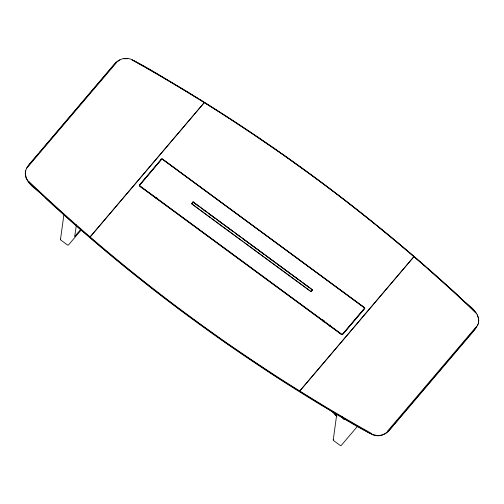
<?xml version="1.0" encoding="UTF-8"?>
<svg xmlns="http://www.w3.org/2000/svg" width="504" height="504" viewBox="0 0 504 504"><rect width="100%" height="100%" fill="white"/><g stroke="black" fill="none" stroke-linecap="round" stroke-linejoin="round"><path stroke-width="0.76" d="M25.358 171.946C24.425 184.527 39.343 190.203 45.996 198.677C62.691 214.03 79.689 229.055 96.97 243.734C131.576 273.118 167.347 301.127 204.164 327.682C242.651 355.433 282.278 381.604 322.888 406.142C339.62 415.825 355.893 426.529 373.281 434.965C379.266 437.233 386.064 434.643 389.857 429.685L474.762 329.774L477.968 324.475M478.642 322.182C479.575 309.601 464.656 303.925 458.004 295.445C441.309 280.092 424.311 265.066 407.03 250.387C372.424 221.004 336.653 193.001 299.836 166.446C261.349 138.688 221.722 112.524 181.112 87.98C164.38 78.303 148.107 67.593 130.719 59.157C124.734 56.889 117.936 59.485 114.143 64.436L29.238 164.348L26.636 168.172L25.61 170.906M60.505 239.413L63.907 214.616M74.731 236.294L76.406 224.822M139.274 185.604L161.948 158.792L364.789 308.083L342.134 334.732L139.274 185.604L161.948 158.792M312.524 289.995L193.101 201.846L191.539 203.692L210.477 217.797M193.101 201.846L191.885 203.559M243.974 242.424L310.981 291.677L312.568 289.668M322.629 321.054L322.831 319.599M342.134 334.732L364.808 307.919M333.245 439.91L336.584 415.535A0.712 0.655 7.8 0 0 336.634 415.876L332.438 411.27M25.332 172.16L25.641 170.692M478.359 323.436L478.668 321.962M478.391 323.215L477.364 325.956M26.605 168.386L27.323 167.12M27.903 166.818L116.544 62.509M476.16 326.876L387.519 431.178M476.677 327.001L388.779 430.681L385.302 433.516L381.56 435.135L377.565 435.55L373.313 434.744L368.802 432.734L332.01 411.384L278.069 377.899L225.616 342.663L178.838 308.82L153.852 289.743L125.175 266.931L100.995 246.897L73.256 222.976L29.497 182.983L26.183 178.126L25.231 173.193M28.192 165.847L38.304 153.865M39.318 152.674L40.83 150.891M41.845 149.701L43.363 147.918M44.875 146.129L49.424 140.78M50.438 139.589L64.084 123.53M64.588 122.938L114.118 64.657L116.348 62.364L119.921 59.932M74.825 236.363L80.936 229.175M81.264 229.931L68.538 244.9A0.712 0.655 7.8 0 1 67.542 245.001L60.776 240.03A0.712 0.655 7.8 0 1 60.65 239.104M155.887 198.752L156.908 197.555M191.904 203.396L193.082 202.009L312.543 289.832L310.981 291.677M323.303 321.861L324.305 320.683M329.383 326.264L330.404 325.067M357.563 426.233L341.277 445.397A0.712 0.655 7.8 0 1 340.276 445.498L333.516 440.527A0.712 0.655 7.8 0 1 333.39 439.601M123.745 58.716L127.827 58.71M344.887 419.051A0.712 0.655 7.8 0 1 344.226 419.29L342.027 416.953M132.161 59.913L134.688 61.123M132.306 60.089C256.366 129.408 372.072 214.08 475.051 312.045M371.75 433.598C247.691 364.279 131.991 279.613 29.011 181.642M135.198 61.394L144.459 66.654M145.12 67.032L149.077 69.306M149.732 69.684L157.613 74.264M158.269 74.642L171.99 82.738M172.639 83.128L197.864 98.469M199.149 99.263L207.478 104.467M208.121 104.87L217.048 110.521M217.684 110.93L220.859 112.959M221.495 113.368L229.729 118.686M230.359 119.095L234.146 121.565M234.782 121.974L252.347 133.623M252.97 134.045L282.694 154.476L311.321 175.039M161.923 158.955L364.789 308.083M193.694 202.639L198.116 205.89M203.175 209.607L205.701 211.466M208.864 213.791L215.183 218.44M218.345 220.758L222.768 224.015M225.931 226.334L232.249 230.983M235.412 233.308L239.835 236.559M242.997 238.883L249.316 243.526M250.576 244.459L256.901 249.102M258.161 250.034L264.487 254.684M267.643 257.002L273.968 261.652M275.228 262.578L276.494 263.51M277.761 264.436L281.553 267.227M282.813 268.153L291.035 274.195M292.295 275.127L293.561 276.053M294.827 276.986L298.62 279.77M299.88 280.703L301.146 281.629M302.413 282.561L308.731 287.204M191.539 203.692L311 291.514M211.743 218.723L242.714 241.492M139.293 185.441L342.159 334.568M312.53 175.928L320.96 182.164M321.558 182.612L333.528 191.614M334.127 192.068L339.482 196.151M340.673 197.064L346.009 201.172M347.193 202.091L366.597 217.344M368.348 218.749L374.762 223.902M376.501 225.313L394.985 240.496M396.131 241.46L406.999 250.608M409.273 252.542L421.741 263.271M422.869 264.247L425.685 266.711M427.373 268.185C443.866 283.128 461.129 297.429 476.456 313.557M342.115 416.972L344.226 419.29M332.52 411.415L336.785 416.096M332.577 411.478L336.855 416.153M341.945 416.921L344.049 419.24M332.476 411.346L336.722 416.027M477.206 314.773L478.586 318.452L478.769 320.935M363.447 309.884A1.714 1.581 7.8 0 1 363.762 310.187M204.246 102.627L90.128 236.918L204.246 102.627M160.826 159.812L139.917 184.414A1.714 1.581 7.8 0 0 140.225 186.637L340.836 334.108A1.714 1.581 7.8 0 0 343.23 333.875L364.14 309.273A1.714 1.581 7.8 0 0 363.831 307.049L163.227 159.579A1.714 1.581 7.8 0 0 160.826 159.812M413.872 256.725L299.754 391.016L413.872 256.725"/></g></svg>
